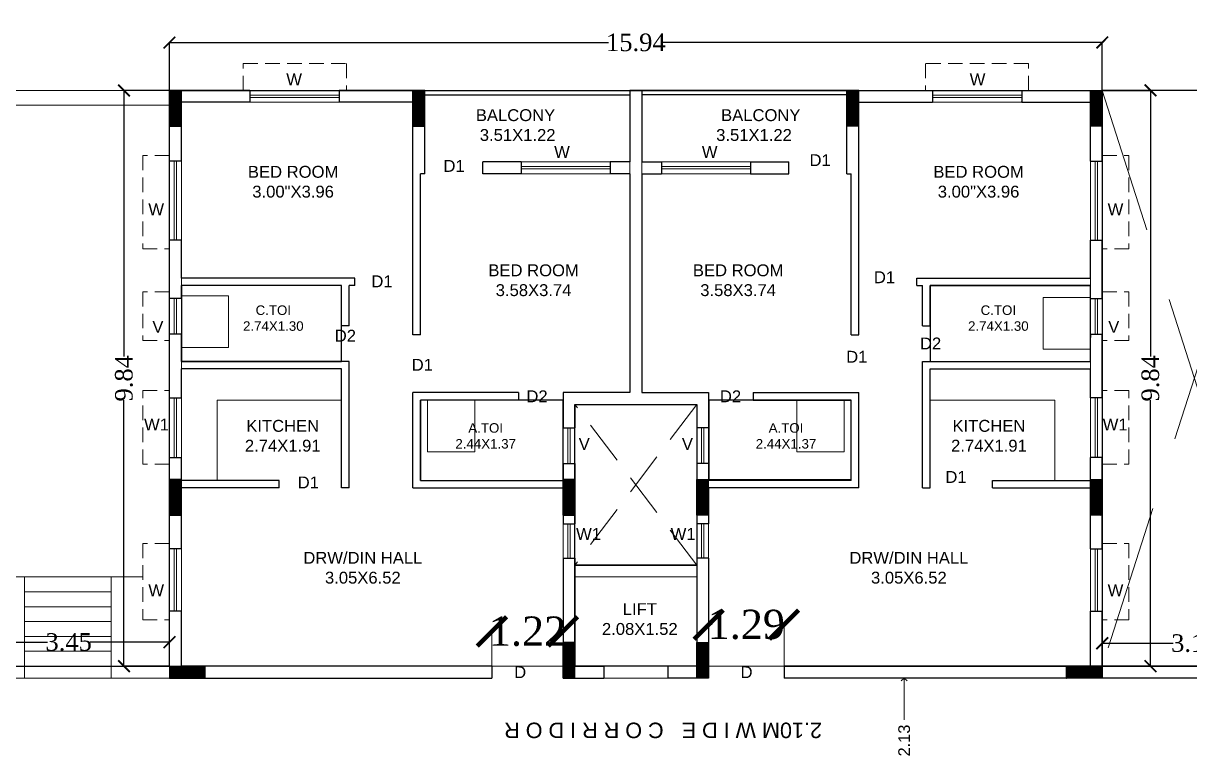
# Model space of a CAD drawing. Header units: metres. Extents: x 0 to 63445, y 32361 to 32804.
# Drawn here: x 63201.25 to 63221.19, y 32596.87 to 32609.33 of the extents above; entities that cross this region are included whole.
import ezdxf

# ---------------------------------------------------------------- set-up
doc = ezdxf.new("R2010")
doc.units = ezdxf.units.M
doc.header["$MEASUREMENT"] = 0
doc.header["$PDMODE"] = 34
doc.header["$PDSIZE"] = -10
for name, pattern in [('CONTINULUS', [0]), ('DASHED', [0.75, 0.5, -0.25]), ('DASHED2', [0.375, 0.25, -0.125])]:
    doc.linetypes.add(name, pattern=pattern)
doc.layers.get('0').update_dxf_attribs({"lineweight": 25})
doc.layers.add('BLK_1_FLR_5_BATH', color=3, linetype='Continuous', plot=False)
for name, color, linetype, lineweight in [('BLK_1_FLR_5_BLT_UP_AREA', 14, 'DASHED', 9), ('BLK_1_FLR_5_BLT_UP_AREA_DEDUCT', 41, 'DASHED', 9), ('BLK_1_FLR_5_EXIT_WIDTH_DOOR', 7, 'Continuous', 0), ('BLK_1_FLR_5_LIFT_3', 1, 'DASHED', 9), ('BLK_1_FLR_5_UNITFA', 7, 'Continuous', 0), ('BLK_1_FLR_5_WATER_CLOSET', 7, 'Continuous', 0), ('COLUMN', 1, 'Continuous', 30), ('elev', 252, 'Continuous', 20), ('hatch', 251, 'Continuous', 20), ('PASSAGE_DOUBLELOADED', 7, 'Continuous', 20), ('STEPS', 114, 'Continuous', 20), ('TEXT-2', 65, 'Continuous', 18), ('wall', 7, 'Continuous', 30), ('window', 154, 'Continuous', 9)]:
    doc.layers.add(name, color=color, linetype=linetype, lineweight=lineweight)
doc.layers.add('text', color=65, linetype='Continuous')
doc.styles.add('Arial', font='arial.ttf', dxfattribs={"height": 0.2})
doc.styles.add('AutoDCRFont', font='arial.ttf')
doc.styles.get("Standard").update_dxf_attribs({"font": 'arial.ttf', "height": 0.4})
doc.styles.add('style2', font='arial.ttf', dxfattribs={"height": 0.25})
doc.styles.add('TNR', font='times.ttf', dxfattribs={"height": 0.5})
doc.dimstyles.new('ARCHANA', dxfattribs={"dimscale": 0, "dimtxt": 0.5, "dimasz": 0.5, "dimexe": 0, "dimexo": 0, "dimgap": 0, "dimtad": 0, "dimzin": 0, "dimdsep": 46, "dimtxsty": 'TNR', "dimblk": 'ARCHTICK', "dimcen": 0.09, "dimclrd": 36, "dimclre": 36, "dimclrt": 7, "dimadec": 0, "dimazin": 0, "dimtfac": 1, "dimtofl": 0, "dimtmove": 0, "dimatfit": 3, "dimldrblk": 'ARCHTICK', "dimfxl": 1, "dimfrac": 2, "dimtolj": 1, "dimtzin": 0, "dimlwd": -1, "dimlwe": -1, "dimarcsym": 0})
doc.dimstyles.new('INT DIM', dxfattribs={"dimtxt": 0.3, "dimasz": 0.1, "dimexe": 0.18, "dimexo": 0.0625, "dimgap": 0.09, "dimtad": 0, "dimzin": 0, "dimdsep": 46, "dimtxsty": 'style2', "dimblk": 'OPEN90', "dimcen": 0.09, "dimse1": 1, "dimse2": 1, "dimclrd": 250, "dimclrt": 256, "dimadec": 0, "dimazin": 0, "dimtfac": 1, "dimtofl": 0, "dimtmove": 0, "dimatfit": 3, "dimfxl": 0.18, "dimtolj": 1, "dimtzin": 0, "dimlwd": -1, "dimarcsym": 0})

# ---------------------------------------------------------------- blocks, each defined once
blk = doc.blocks.new('A$C7D115503')
at = {"layer": 'COLUMN', "ltscale": 3}
h = blk.add_hatch(dxfattribs=at)
h.set_pattern_fill('ANSI31', color=256, style=0)
h.paths.add_polyline_path([(-14.36, -11.59), (-6.36, -11.59), (-6.36, 12.41), (-14.36, 12.41)])
at = {"layer": 'COLUMN', "ltscale": 0.05}
for p, q in [((-14.36, 12.41), (-6.36, 12.41)), ((-14.36, 12.41), (-14.36, -11.59)), ((-6.36, 12.41), (-6.36, -11.59)), ((-6.36, -11.59), (-14.36, -11.59))]:
    blk.add_line(p, q, dxfattribs=at)
blk = doc.blocks.new('_ArchTick')
at = {"color": 0, "linetype": 'ByBlock', "const_width": 0.15}
blk.add_lwpolyline([(-0.5, -0.5), (0.5, 0.5)], dxfattribs=at)
blk = doc.blocks.new('*D631')
at = {"layer": 'Defpoints', "color": 0, "ltscale": 0.5, "transparency": 16777216}
for p in [(63200.304, 32598.758), (63200.304, 32598.347), (63203.75, 32598.347)]:
    blk.add_point(p, dxfattribs=at)
at = {"layer": 'wall', "color": 36, "ltscale": 0.5, "transparency": 16777216}
for p, q in [((63200.304, 32598.347), (63200.304, 32598.758)), ((63200.304, 32598.758), (63201.663, 32598.758)), ((63203.75, 32598.758), (63202.391, 32598.758)), ((63203.75, 32598.347), (63203.75, 32598.758))]:
    blk.add_line(p, q, dxfattribs=at)
at = {"layer": 'wall', "color": 36, "ltscale": 0.5, "transparency": 16777216, "xscale": 0.2, "yscale": 0.2, "zscale": 0.2, "rotation": 180}
blk.add_blockref('_ArchTick', (63200.304, 32598.758), dxfattribs=at)
at = {"layer": 'wall', "color": 36, "ltscale": 0.5, "transparency": 16777216, "xscale": 0.2, "yscale": 0.2, "zscale": 0.2}
blk.add_blockref('_ArchTick', (63203.75, 32598.758), dxfattribs=at)
at = {"layer": 'wall', "color": 7, "ltscale": 0.5, "transparency": 16777216, "insert": (63202.027, 32598.758), "char_height": 0.5, "attachment_point": 5, "style": 'TNR'}
blk.add_mtext('\\A1;{\\H0.6x;3.45}', dxfattribs=at)
blk = doc.blocks.new('*D632')
at = {"layer": 'Defpoints', "color": 0, "ltscale": 0.5, "transparency": 16777216}
for p in [(63202.973, 32608.184), (63203.75, 32608.184), (63203.75, 32598.347)]:
    blk.add_point(p, dxfattribs=at)
at = {"layer": 'wall', "color": 36, "ltscale": 0.5, "transparency": 16777216}
for p, q in [((63203.75, 32608.184), (63202.973, 32608.184)), ((63202.973, 32608.184), (63202.973, 32603.637)), ((63202.973, 32598.347), (63202.973, 32602.894)), ((63203.75, 32598.347), (63202.973, 32598.347))]:
    blk.add_line(p, q, dxfattribs=at)
at = {"layer": 'wall', "color": 36, "ltscale": 0.5, "transparency": 16777216, "xscale": 0.2, "yscale": 0.2, "zscale": 0.2}
for p, rotation in [((63202.973, 32608.184), 90), ((63202.973, 32598.347), 270)]:
    blk.add_blockref('_ArchTick', p, dxfattribs=dict(at, rotation=rotation))
at = {"layer": 'wall', "color": 7, "ltscale": 0.5, "transparency": 16777216, "insert": (63202.973, 32603.266), "char_height": 0.5, "attachment_point": 5, "rotation": 90, "style": 'TNR'}
blk.add_mtext('\\A1;{\\H0.6x;9.84}', dxfattribs=at)
blk = doc.blocks.new('*D633')
at = {"layer": 'Defpoints', "color": 0, "ltscale": 0.5, "transparency": 16777216}
for p in [(63219.694, 32609.003), (63203.75, 32608.184), (63219.694, 32608.184)]:
    blk.add_point(p, dxfattribs=at)
at = {"layer": 'wall', "color": 36, "ltscale": 0.5, "transparency": 16777216}
for p, q in [((63203.75, 32608.184), (63203.75, 32609.003)), ((63203.75, 32609.003), (63211.257, 32609.003)), ((63219.694, 32609.003), (63212.187, 32609.003)), ((63219.694, 32608.184), (63219.694, 32609.003))]:
    blk.add_line(p, q, dxfattribs=at)
at = {"layer": 'wall', "color": 36, "ltscale": 0.5, "transparency": 16777216, "xscale": 0.2, "yscale": 0.2, "zscale": 0.2, "rotation": 180}
blk.add_blockref('_ArchTick', (63203.75, 32609.003), dxfattribs=at)
at = {"layer": 'wall', "color": 36, "ltscale": 0.5, "transparency": 16777216, "xscale": 0.2, "yscale": 0.2, "zscale": 0.2}
blk.add_blockref('_ArchTick', (63219.694, 32609.003), dxfattribs=at)
at = {"layer": 'wall', "color": 7, "ltscale": 0.5, "transparency": 16777216, "insert": (63211.722, 32609.003), "char_height": 0.5, "attachment_point": 5, "style": 'TNR'}
blk.add_mtext('\\A1;{\\H0.6x;15.94}', dxfattribs=at)
blk = doc.blocks.new('*D634')
at = {"layer": 'Defpoints', "color": 0, "ltscale": 0.5, "transparency": 16777216}
for p in [(63219.694, 32608.186), (63219.694, 32598.347), (63220.518, 32598.347)]:
    blk.add_point(p, dxfattribs=at)
at = {"layer": 'wall', "color": 36, "ltscale": 0.5, "transparency": 16777216}
for p, q in [((63219.694, 32608.186), (63220.518, 32608.186)), ((63220.518, 32608.186), (63220.518, 32603.637)), ((63220.518, 32598.347), (63220.518, 32602.895)), ((63219.694, 32598.347), (63220.518, 32598.347))]:
    blk.add_line(p, q, dxfattribs=at)
at = {"layer": 'wall', "color": 36, "ltscale": 0.5, "transparency": 16777216, "xscale": 0.2, "yscale": 0.2, "zscale": 0.2}
for p, rotation in [((63220.518, 32608.186), 90), ((63220.518, 32598.347), 270)]:
    blk.add_blockref('_ArchTick', p, dxfattribs=dict(at, rotation=rotation))
at = {"layer": 'wall', "color": 7, "ltscale": 0.5, "transparency": 16777216, "insert": (63220.518, 32603.266), "char_height": 0.5, "attachment_point": 5, "rotation": 90, "style": 'TNR'}
blk.add_mtext('\\A1;{\\H0.6x;9.84}', dxfattribs=at)
blk = doc.blocks.new('*D635')
at = {"layer": 'Defpoints', "color": 0, "ltscale": 0.5, "transparency": 16777216}
for p in [(63219.694, 32598.739), (63219.694, 32598.347), (63222.843, 32598.347)]:
    blk.add_point(p, dxfattribs=at)
at = {"layer": 'wall', "color": 36, "ltscale": 0.5, "transparency": 16777216}
for p, q in [((63219.694, 32598.347), (63219.694, 32598.739)), ((63219.694, 32598.739), (63220.904, 32598.739)), ((63222.843, 32598.739), (63221.632, 32598.739)), ((63222.843, 32598.347), (63222.843, 32598.739))]:
    blk.add_line(p, q, dxfattribs=at)
at = {"layer": 'wall', "color": 36, "ltscale": 0.5, "transparency": 16777216, "xscale": 0.2, "yscale": 0.2, "zscale": 0.2, "rotation": 180}
blk.add_blockref('_ArchTick', (63219.694, 32598.739), dxfattribs=at)
at = {"layer": 'wall', "color": 36, "ltscale": 0.5, "transparency": 16777216, "xscale": 0.2, "yscale": 0.2, "zscale": 0.2}
blk.add_blockref('_ArchTick', (63222.843, 32598.739), dxfattribs=at)
at = {"layer": 'wall', "color": 7, "ltscale": 0.5, "transparency": 16777216, "insert": (63221.268, 32598.739), "char_height": 0.5, "attachment_point": 5, "style": 'TNR'}
blk.add_mtext('\\A1;{\\H0.6x;3.15}', dxfattribs=at)
blk = doc.blocks.new('_Open90')
at = {"color": 0, "linetype": 'ByBlock', "lineweight": -2}
for p, q in [((0, 0), (-1, 0)), ((-0.5, 0.5), (0, 0)), ((0, 0), (-0.5, -0.5))]:
    blk.add_line(p, q, dxfattribs=at)
blk = doc.blocks.new('*D589')
at = {"layer": 'Defpoints', "color": 0, "linetype": 'CONTINULUS', "ltscale": 0.05, "transparency": 16777216}
for p in [(63215.61, 32598.144), (63216.309, 32598.144), (63215.85, 32596.01)]:
    blk.add_point(p, dxfattribs=at)
at = {"layer": 'PASSAGE_DOUBLELOADED', "color": 250, "ltscale": 0.05, "transparency": 16777216}
for p, q in [((63216.309, 32598.044), (63216.309, 32597.428)), ((63216.309, 32596.11), (63216.309, 32596.725))]:
    blk.add_line(p, q, dxfattribs=at)
at = {"layer": 'PASSAGE_DOUBLELOADED', "color": 250, "linetype": 'CONTINULUS', "ltscale": 0.05, "transparency": 16777216, "xscale": 0.1, "yscale": 0.1, "zscale": 0.1}
for p, rotation in [((63216.309, 32598.144), 90), ((63216.309, 32596.01), 270)]:
    blk.add_blockref('_Open90', p, dxfattribs=dict(at, rotation=rotation))
at = {"layer": 'PASSAGE_DOUBLELOADED', "linetype": 'CONTINULUS', "ltscale": 0.05, "transparency": 16777216, "insert": (63216.309, 32597.077), "char_height": 0.2, "attachment_point": 5, "rotation": 90, "style": 'Arial', "bg_fill": 3, "box_fill_scale": 1.25, "bg_fill_color": 256, "bg_fill_true_color": 13158600, "bg_fill_transparency": 0}
blk.add_mtext('\\A1;2.13', dxfattribs=at)
blk = doc.blocks.new('*D1031')
at = {"layer": 'BLK_1_FLR_5_EXIT_WIDTH_DOOR', "color": 36, "ltscale": 0.5, "transparency": 16777216}
for p, q in [((63209.262, 32598.144), (63209.262, 32598.941)), ((63209.262, 32598.941), (63209.282, 32598.941)), ((63210.477, 32598.941), (63210.457, 32598.941)), ((63210.477, 32598.144), (63210.477, 32598.941))]:
    blk.add_line(p, q, dxfattribs=at)
at = {"layer": 'Defpoints', "color": 0, "ltscale": 0.5, "transparency": 16777216}
for p in [(63210.477, 32598.941), (63209.262, 32598.144), (63210.477, 32598.144)]:
    blk.add_point(p, dxfattribs=at)
at = {"layer": 'BLK_1_FLR_5_EXIT_WIDTH_DOOR', "color": 36, "ltscale": 0.5, "transparency": 16777216, "xscale": 0.5, "yscale": 0.5, "zscale": 0.5, "rotation": 180}
blk.add_blockref('_ArchTick', (63209.262, 32598.941), dxfattribs=at)
at = {"layer": 'BLK_1_FLR_5_EXIT_WIDTH_DOOR', "color": 36, "ltscale": 0.5, "transparency": 16777216, "xscale": 0.5, "yscale": 0.5, "zscale": 0.5}
blk.add_blockref('_ArchTick', (63210.477, 32598.941), dxfattribs=at)
at = {"layer": 'BLK_1_FLR_5_EXIT_WIDTH_DOOR', "color": 7, "ltscale": 0.5, "transparency": 16777216, "insert": (63209.87, 32598.941), "char_height": 0.5, "attachment_point": 5, "style": 'TNR'}
blk.add_mtext('\\A1;1.22', dxfattribs=at)
blk = doc.blocks.new('*D1033')
at = {"layer": 'BLK_1_FLR_5_EXIT_WIDTH_DOOR', "color": 36, "ltscale": 0.5, "transparency": 16777216}
for p, q in [((63212.967, 32598.144), (63212.967, 32599.057)), ((63212.967, 32599.057), (63213.024, 32599.057)), ((63214.255, 32599.057), (63214.198, 32599.057)), ((63214.255, 32598.144), (63214.255, 32599.057))]:
    blk.add_line(p, q, dxfattribs=at)
at = {"layer": 'Defpoints', "color": 0, "ltscale": 0.5, "transparency": 16777216}
for p in [(63214.255, 32599.057), (63212.967, 32598.144), (63214.255, 32598.144)]:
    blk.add_point(p, dxfattribs=at)
at = {"layer": 'BLK_1_FLR_5_EXIT_WIDTH_DOOR', "color": 36, "ltscale": 0.5, "transparency": 16777216, "xscale": 0.5, "yscale": 0.5, "zscale": 0.5, "rotation": 180}
blk.add_blockref('_ArchTick', (63212.967, 32599.057), dxfattribs=at)
at = {"layer": 'BLK_1_FLR_5_EXIT_WIDTH_DOOR', "color": 36, "ltscale": 0.5, "transparency": 16777216, "xscale": 0.5, "yscale": 0.5, "zscale": 0.5}
blk.add_blockref('_ArchTick', (63214.255, 32599.057), dxfattribs=at)
at = {"layer": 'BLK_1_FLR_5_EXIT_WIDTH_DOOR', "color": 7, "ltscale": 0.5, "transparency": 16777216, "insert": (63213.611, 32599.057), "char_height": 0.5, "attachment_point": 5, "style": 'TNR'}
blk.add_mtext('\\A1;1.29', dxfattribs=at)

msp = doc.modelspace()

# ---------------------------------------------------------------- linework, layer by layer
at = {"layer": 'BLK_1_FLR_5_BATH', "color": 3}
for points in [[(63206.6926, 32604.8518), (63203.9532, 32604.8518), (63203.9532, 32603.5552), (63206.6926, 32603.5552)], [(63219.4908, 32604.8518), (63216.7513, 32604.8518), (63216.7513, 32603.5552), (63219.4908, 32603.5552)], [(63210.4774, 32602.8936), (63208.0389, 32602.8936), (63208.0389, 32601.5219), (63210.4774, 32601.5219)], [(63215.4052, 32602.8936), (63212.9667, 32602.8936), (63212.9667, 32601.5346), (63215.4052, 32601.5346)]]:
    msp.add_lwpolyline(points, close=True, dxfattribs=at)
at = {"layer": 'BLK_1_FLR_5_BLT_UP_AREA_DEDUCT', "color": 14, "linetype": 'Continuous'}
for points in [[(63203.7499, 32598.3469), (63200.3042, 32598.3469), (63200.3042, 32608.1855), (63203.7499, 32608.1855)], [(63222.8426, 32598.3469), (63219.694, 32598.3469), (63219.694, 32608.1855), (63222.8426, 32608.1855)], [(63212.7634, 32602.8174), (63210.6806, 32602.8174), (63210.6806, 32600.0741), (63212.7634, 32600.0741)], [(63210.6806, 32599.8709), (63212.7634, 32599.8709), (63212.7634, 32598.3469), (63210.6806, 32598.3469)]]:
    msp.add_lwpolyline(points, close=True, dxfattribs=at)
at = {"layer": 'BLK_1_FLR_5_LIFT_3', "color": 1, "linetype": 'CONTINULUS', "ltscale": 0.05}
msp.add_lwpolyline([(63212.7634, 32599.8709), (63210.6806, 32599.8709), (63210.6806, 32598.3469), (63212.7634, 32598.3469)], close=True, dxfattribs=at)
at = {"layer": 'BLK_1_FLR_5_UNITFA', "color": 3, "ltscale": 0.5}
for points in [[(63211.6204, 32608.1082), (63211.6204, 32603.0206), (63210.4773, 32603.0206), (63210.4773, 32598.3469), (63203.9532, 32598.3469), (63203.9532, 32607.9812), (63207.9881, 32607.9812), (63207.9881, 32608.1082), (63211.6204, 32608.1082)], [(63211.8236, 32608.1082), (63211.8236, 32603.0206), (63212.9666, 32603.0206), (63212.9666, 32598.3469), (63219.4908, 32598.3469), (63219.4908, 32607.9812), (63215.4559, 32607.9812), (63215.4559, 32608.1082), (63211.8236, 32608.1082)]]:
    msp.add_lwpolyline(points, close=True, dxfattribs=at)
at = {"layer": 'BLK_1_FLR_5_WATER_CLOSET', "color": 3}
for points in [[(63204.7619, 32604.6776), (63203.9532, 32604.6776), (63203.9532, 32603.7926), (63204.7619, 32603.7926)], [(63219.4908, 32604.646), (63218.6821, 32604.646), (63218.6821, 32603.7611), (63219.4908, 32603.7611)], [(63208.9689, 32602.8936), (63208.1603, 32602.8936), (63208.1603, 32602.0086), (63208.9689, 32602.0086)], [(63215.2804, 32602.8936), (63214.4717, 32602.8936), (63214.4717, 32602.0086), (63215.2804, 32602.0086)]]:
    msp.add_lwpolyline(points, close=True, dxfattribs=at)
at = {"layer": 'elev', "ltscale": 0.05}
for p, q in [((63204.5628, 32601.5219), (63204.5628, 32602.8936)), ((63206.6926, 32602.8936), (63204.5628, 32602.8936)), ((63216.7513, 32602.8936), (63218.8812, 32602.8936)), ((63218.8812, 32601.5219), (63218.8812, 32602.8936))]:
    msp.add_line(p, q, dxfattribs=at)
at = {"layer": 'elev', "linetype": 'DASHED2', "ltscale": 3}
for p, q in [((63212.7634, 32602.8174), (63210.6806, 32600.0741)), ((63212.7634, 32600.0741), (63210.6806, 32602.8174))]:
    msp.add_line(p, q, dxfattribs=at)
at = {"layer": 'hatch', "linetype": 'DASHED2', "ltscale": 10}
for p, q in [((63222.8426, 32608.1855), (63219.694, 32598.3469)), ((63219.694, 32608.1844), (63222.8426, 32598.3469))]:
    msp.add_line(p, q, dxfattribs=at)
at = {"layer": 'hatch'}
for p, q in [((63212.2681, 32598.3469), (63211.0489, 32598.3469)), ((63212.2681, 32598.1436), (63211.0489, 32598.1436))]:
    msp.add_line(p, q, dxfattribs=at)
at = {"layer": 'STEPS'}
for p, q in [((63200.3042, 32608.1844), (63203.7499, 32608.1844)), ((63200.3042, 32607.9304), (63203.7499, 32607.9304)), ((63201.2745, 32599.8709), (63200.7614, 32599.8709)), ((63202.7542, 32599.8709), (63201.2745, 32599.8709)), ((63201.2745, 32598.1436), (63201.2745, 32599.8709)), ((63202.7542, 32598.1436), (63202.7542, 32599.8709)), ((63202.7542, 32599.8709), (63203.2927, 32599.8709)), ((63202.7542, 32599.6169), (63201.2745, 32599.6169)), ((63202.7542, 32599.3629), (63201.2745, 32599.3629)), ((63202.7542, 32599.1089), (63201.2745, 32599.1089)), ((63202.7542, 32598.8549), (63201.2745, 32598.8549)), ((63202.7542, 32598.6009), (63201.2745, 32598.6009)), ((63203.7499, 32598.3469), (63200.3042, 32598.3469)), ((63203.7499, 32598.1436), (63200.3042, 32598.1436))]:
    msp.add_line(p, q, dxfattribs=at)
at = {"layer": 'wall', "ltscale": 0.05}
for p, q in [((63203.7499, 32606.977), (63203.7499, 32608.1844)), ((63205.1256, 32608.1844), (63203.7499, 32608.1844)), ((63207.9119, 32608.1844), (63206.6496, 32608.1844)), ((63207.9119, 32607.5748), (63207.9119, 32608.1844)), ((63207.9119, 32608.1844), (63211.6204, 32608.1844)), ((63207.9881, 32607.5748), (63207.9881, 32608.1082)), ((63207.9881, 32608.1082), (63211.6204, 32608.1082)), ((63211.8236, 32608.1844), (63211.6204, 32608.1844)), ((63211.6204, 32608.1844), (63211.8236, 32608.1844)), ((63211.6204, 32608.1844), (63211.6204, 32606.9652)), ((63211.6204, 32608.1844), (63211.8236, 32608.1844)), ((63211.6204, 32608.1844), (63211.6204, 32606.9652)), ((63211.8236, 32608.1844), (63211.6204, 32608.1844)), ((63211.8236, 32608.1844), (63211.8236, 32606.9652)), ((63215.5321, 32608.1844), (63211.8236, 32608.1844)), ((63211.8236, 32608.1844), (63211.8236, 32606.9652)), ((63215.4559, 32608.1082), (63211.8236, 32608.1082)), ((63215.4559, 32607.5748), (63215.4559, 32608.1082)), ((63215.5321, 32608.1844), (63216.7943, 32608.1844)), ((63215.5321, 32607.5748), (63215.5321, 32608.1844)), ((63218.3184, 32608.1844), (63219.694, 32608.1844)), ((63219.694, 32606.977), (63219.694, 32608.1844)), ((63203.9532, 32606.977), (63203.9532, 32607.9812)), ((63205.1256, 32607.9812), (63203.9532, 32607.9812)), ((63205.1256, 32607.9812), (63205.1256, 32607.9939)), ((63207.9119, 32607.9812), (63206.6496, 32607.9812)), ((63215.5321, 32607.9812), (63216.7943, 32607.9812)), ((63218.3184, 32607.9812), (63218.3184, 32607.9939)), ((63218.3184, 32607.9812), (63219.4908, 32607.9812)), ((63219.4908, 32606.977), (63219.4908, 32607.9812)), ((63207.9119, 32604.0112), (63207.9119, 32607.5748)), ((63208.1151, 32606.762), (63208.1151, 32607.5748)), ((63215.3289, 32606.762), (63215.3289, 32607.5748)), ((63215.5321, 32604.0112), (63215.5321, 32607.5748)), ((63209.7616, 32606.9652), (63209.1057, 32606.9652)), ((63209.1057, 32606.762), (63209.1057, 32606.9652)), ((63211.6204, 32606.9652), (63211.2857, 32606.9652)), ((63211.8236, 32606.9652), (63212.1583, 32606.9652)), ((63213.6823, 32606.9652), (63214.3383, 32606.9652)), ((63214.3383, 32606.762), (63214.3383, 32606.9652)), ((63208.1151, 32606.762), (63208.0389, 32606.762)), ((63208.0389, 32604.0112), (63208.0389, 32606.762)), ((63209.7616, 32606.762), (63209.1057, 32606.762)), ((63211.6204, 32606.762), (63211.2857, 32606.762)), ((63211.6204, 32606.762), (63211.6204, 32603.0206)), ((63211.6204, 32606.762), (63211.6204, 32603.0206)), ((63211.8236, 32606.762), (63212.1583, 32606.762)), ((63211.8236, 32606.762), (63211.8236, 32603.0206)), ((63211.8236, 32606.762), (63211.8236, 32603.0206)), ((63213.6823, 32606.762), (63214.3383, 32606.762)), ((63215.3289, 32606.762), (63215.4051, 32606.762)), ((63215.4051, 32604.0112), (63215.4051, 32606.762)), ((63203.7499, 32604.6299), (63203.7499, 32605.6234)), ((63203.9532, 32604.9788), (63203.9532, 32605.6234)), ((63219.4908, 32604.9788), (63219.4908, 32605.6234)), ((63219.694, 32604.6299), (63219.694, 32605.6234)), ((63206.8196, 32604.9788), (63203.9532, 32604.9788)), ((63206.9212, 32604.9788), (63203.9532, 32604.9788)), ((63203.9532, 32604.6299), (63203.9532, 32604.8518)), ((63206.6926, 32604.8518), (63203.9532, 32604.8518)), ((63206.6926, 32604.8518), (63203.9532, 32604.8518)), ((63206.6926, 32604.1648), (63206.6926, 32604.8518)), ((63206.9212, 32604.8518), (63206.8196, 32604.8518)), ((63206.8196, 32604.1648), (63206.8196, 32604.8518)), ((63206.9212, 32604.8518), (63206.9212, 32604.9788)), ((63216.5227, 32604.9788), (63219.4908, 32604.9788)), ((63216.5227, 32604.8518), (63216.5227, 32604.9788)), ((63216.5227, 32604.8518), (63216.6243, 32604.8518)), ((63216.6243, 32604.9788), (63219.4908, 32604.9788)), ((63216.6243, 32604.1648), (63216.6243, 32604.8518)), ((63216.7513, 32604.8518), (63219.4908, 32604.8518)), ((63216.7513, 32604.8518), (63219.4908, 32604.8518)), ((63216.7513, 32604.1648), (63216.7513, 32604.8518)), ((63219.4908, 32604.6299), (63219.4908, 32604.8518)), ((63206.8196, 32604.1648), (63206.6926, 32604.1648)), ((63216.6243, 32604.1648), (63216.7513, 32604.1648)), ((63203.7499, 32602.9314), (63203.7499, 32604.0203)), ((63203.9532, 32603.5552), (63203.9532, 32604.0203)), ((63208.0389, 32604.0112), (63207.9119, 32604.0112)), ((63208.0389, 32604.0112), (63207.9119, 32604.0112)), ((63215.4051, 32604.0112), (63215.5321, 32604.0112)), ((63215.4051, 32604.0112), (63215.5321, 32604.0112)), ((63219.4908, 32603.5552), (63219.4908, 32604.0203)), ((63219.694, 32602.9314), (63219.694, 32604.0203)), ((63206.8196, 32603.5552), (63203.9532, 32603.5552)), ((63206.8196, 32601.3949), (63206.8196, 32603.5552)), ((63216.6243, 32603.5552), (63219.4908, 32603.5552)), ((63216.6243, 32601.3949), (63216.6243, 32603.5552)), ((63203.9532, 32602.9314), (63203.9532, 32603.4282)), ((63206.6926, 32603.4282), (63203.9532, 32603.4282)), ((63206.6926, 32601.3949), (63206.6926, 32603.4282)), ((63216.7513, 32603.4282), (63219.4908, 32603.4282)), ((63216.7513, 32601.3949), (63216.7513, 32603.4282)), ((63219.4908, 32602.9314), (63219.4908, 32603.4282)), ((63209.7153, 32603.0206), (63207.9119, 32603.0206)), ((63207.9119, 32601.3949), (63207.9119, 32603.0206)), ((63209.7153, 32602.8936), (63208.0389, 32602.8936)), ((63208.0389, 32601.5219), (63208.0389, 32602.8936)), ((63209.7153, 32603.0206), (63209.7153, 32602.8936)), ((63211.6204, 32603.0206), (63210.4773, 32603.0206)), ((63210.4773, 32603.0206), (63210.4773, 32602.4193)), ((63211.8236, 32603.0206), (63212.9666, 32603.0206)), ((63212.9666, 32603.0206), (63212.9666, 32602.4193)), ((63213.7286, 32603.0206), (63215.5321, 32603.0206)), ((63213.7286, 32603.0206), (63213.7286, 32602.8936)), ((63213.7286, 32602.8936), (63215.4051, 32602.8936)), ((63215.4051, 32601.5219), (63215.4051, 32602.8936)), ((63215.5321, 32601.3949), (63215.5321, 32603.0206)), ((63210.6806, 32602.8174), (63212.7634, 32602.8174)), ((63210.6806, 32602.8174), (63210.6806, 32602.4193)), ((63212.7634, 32602.8174), (63212.7634, 32602.4193)), ((63203.7499, 32600.3517), (63203.7499, 32601.9154)), ((63203.9532, 32601.5219), (63203.9532, 32601.9154)), ((63219.4908, 32601.5219), (63219.4908, 32601.9154)), ((63219.694, 32600.3517), (63219.694, 32601.9154)), ((63210.4773, 32601.8097), (63210.4773, 32601.5219)), ((63210.6806, 32601.8097), (63210.6806, 32600.7767)), ((63212.7634, 32601.8097), (63212.7634, 32600.7767)), ((63212.9666, 32601.8097), (63212.9666, 32601.5219)), ((63205.6258, 32601.5219), (63203.9532, 32601.5219)), ((63205.6258, 32601.3949), (63205.6258, 32601.5219)), ((63208.0389, 32601.5219), (63210.4773, 32601.5219)), ((63215.4051, 32601.5219), (63212.9666, 32601.5219)), ((63217.8182, 32601.3949), (63217.8182, 32601.5219)), ((63217.8182, 32601.5219), (63219.4908, 32601.5219)), ((63203.9532, 32600.3517), (63203.9532, 32601.3949)), ((63205.6258, 32601.3949), (63203.9532, 32601.3949)), ((63206.8196, 32601.3949), (63206.6926, 32601.3949)), ((63207.9119, 32601.3949), (63210.4773, 32601.3949)), ((63210.4773, 32601.3949), (63210.4773, 32600.7767)), ((63215.5321, 32601.3949), (63212.9666, 32601.3949)), ((63212.9666, 32601.3949), (63212.9666, 32600.7767)), ((63216.6243, 32601.3949), (63216.7513, 32601.3949)), ((63217.8182, 32601.3949), (63219.4908, 32601.3949)), ((63219.4908, 32600.3517), (63219.4908, 32601.3949)), ((63210.4773, 32600.1925), (63210.4773, 32598.1436)), ((63210.6806, 32600.1925), (63210.6806, 32600.0741)), ((63210.6806, 32600.0741), (63210.6806, 32598.3469)), ((63212.7634, 32600.1925), (63212.7634, 32600.0741)), ((63212.7634, 32600.0741), (63212.7634, 32598.3469)), ((63212.9666, 32600.1925), (63212.9666, 32598.1436)), ((63203.7499, 32598.3469), (63203.7499, 32599.2849)), ((63203.9532, 32598.3469), (63203.9532, 32599.2849)), ((63219.4908, 32598.3469), (63219.4908, 32599.2849)), ((63219.694, 32598.3469), (63219.694, 32599.2849)), ((63209.262, 32598.3469), (63203.9532, 32598.3469)), ((63209.262, 32598.3469), (63209.262, 32598.1436)), ((63214.2547, 32598.3469), (63219.4908, 32598.3469)), ((63214.2547, 32598.3469), (63214.2547, 32598.1436))]:
    msp.add_line(p, q, dxfattribs=at)
at = {"layer": 'wall', "ltscale": 3}
for p, q in [((63205.1256, 32608.1844), (63205.1256, 32607.9812)), ((63206.6496, 32608.1844), (63206.6496, 32607.9812)), ((63216.7943, 32608.1844), (63216.7943, 32607.9812)), ((63218.3184, 32608.1844), (63218.3184, 32607.9812)), ((63203.9532, 32606.977), (63203.7499, 32606.977)), ((63209.7616, 32606.9652), (63209.7616, 32606.762)), ((63211.2857, 32606.9652), (63211.2857, 32606.762)), ((63212.1583, 32606.9652), (63212.1583, 32606.762)), ((63213.6823, 32606.9652), (63213.6823, 32606.762)), ((63219.4908, 32606.977), (63219.694, 32606.977)), ((63203.9532, 32605.6234), (63203.7499, 32605.6234)), ((63219.4908, 32605.6234), (63219.694, 32605.6234)), ((63203.9532, 32604.6299), (63203.7499, 32604.6299)), ((63219.4908, 32604.6299), (63219.694, 32604.6299)), ((63203.9532, 32604.0203), (63203.7499, 32604.0203)), ((63219.4908, 32604.0203), (63219.694, 32604.0203)), ((63203.7499, 32602.9314), (63203.9532, 32602.9314)), ((63219.694, 32602.9314), (63219.4908, 32602.9314)), ((63210.4773, 32602.4193), (63210.6806, 32602.4193)), ((63212.9666, 32602.4193), (63212.7634, 32602.4193)), ((63203.7499, 32601.9154), (63203.9532, 32601.9154)), ((63219.694, 32601.9154), (63219.4908, 32601.9154)), ((63210.4773, 32601.8097), (63210.6806, 32601.8097)), ((63212.9666, 32601.8097), (63212.7634, 32601.8097)), ((63210.4773, 32600.7767), (63210.6806, 32600.7767)), ((63212.9666, 32600.7767), (63212.7634, 32600.7767)), ((63203.9532, 32600.3517), (63203.7499, 32600.3517)), ((63219.4908, 32600.3517), (63219.694, 32600.3517)), ((63210.4773, 32600.1925), (63210.6806, 32600.1925)), ((63212.9666, 32600.1925), (63212.7634, 32600.1925)), ((63203.9532, 32599.2849), (63203.7499, 32599.2849)), ((63219.4908, 32599.2849), (63219.694, 32599.2849))]:
    msp.add_line(p, q, dxfattribs=at)
at = {"layer": 'wall'}
for p, q in [((63222.8426, 32608.1855), (63219.694, 32608.1855)), ((63212.7634, 32600.0741), (63210.6806, 32600.0741)), ((63212.7634, 32600.0741), (63210.6806, 32600.0741)), ((63210.6806, 32598.3469), (63211.1759, 32598.3469)), ((63211.1759, 32598.3469), (63211.1759, 32598.1436)), ((63212.7634, 32598.3469), (63212.2681, 32598.3469)), ((63212.2681, 32598.3469), (63212.2681, 32598.1436)), ((63222.8426, 32598.3469), (63214.2547, 32598.3469)), ((63210.4773, 32598.1436), (63211.1759, 32598.1436)), ((63212.9666, 32598.1436), (63212.2681, 32598.1436)), ((63222.8426, 32598.1436), (63214.2547, 32598.1436))]:
    msp.add_line(p, q, dxfattribs=at)
at = {"layer": 'wall', "ltscale": 0.1}
for p, q in [((63203.9532, 32604.0203), (63203.9532, 32603.9625)), ((63219.4908, 32604.0203), (63219.4908, 32603.9625)), ((63210.4773, 32601.8097), (63210.4773, 32601.7519)), ((63212.9666, 32601.8097), (63212.9666, 32601.7519))]:
    msp.add_line(p, q, dxfattribs=at)
at = {"layer": 'wall', "ltscale": 0.5}
msp.add_line((63204.3596, 32598.1436), (63209.262, 32598.1436), dxfattribs=at)
msp.add_lwpolyline([(63200.3042, 32598.3469), (63203.7499, 32598.3469), (63203.7499, 32608.1844), (63219.694, 32608.1855), (63219.694, 32598.3469), (63222.8426, 32598.3469)], dxfattribs=at)
for points in [[(63210.6806, 32602.8174), (63212.7634, 32602.8174), (63212.7634, 32600.0741), (63210.6806, 32600.0741)], [(63210.6806, 32600.0741), (63212.7634, 32600.0741), (63212.7634, 32598.3469), (63210.6806, 32598.3469)]]:
    msp.add_lwpolyline(points, close=True, dxfattribs=at)
at = {"layer": 'window'}
for p, q in [((63206.6496, 32608.1844), (63205.1265, 32608.1844)), ((63206.6496, 32608.1045), (63205.1265, 32608.1045)), ((63206.6496, 32608.0612), (63205.1265, 32608.0612)), ((63216.7943, 32608.1844), (63218.3175, 32608.1844)), ((63216.7943, 32608.1045), (63218.3175, 32608.1045)), ((63216.7943, 32608.0612), (63218.3175, 32608.0612)), ((63206.6496, 32607.9812), (63205.1265, 32607.9812)), ((63216.7943, 32607.9812), (63218.3175, 32607.9812)), ((63203.7499, 32605.6234), (63203.7499, 32606.977)), ((63203.8299, 32605.6234), (63203.8299, 32606.977)), ((63203.8732, 32605.6234), (63203.8732, 32606.977)), ((63203.9532, 32605.6234), (63203.9532, 32606.977)), ((63211.2857, 32606.9652), (63209.7616, 32606.9652)), ((63211.2857, 32606.8853), (63209.7625, 32606.8853)), ((63211.2857, 32606.842), (63209.7625, 32606.842)), ((63212.1583, 32606.9652), (63213.6823, 32606.9652)), ((63212.1583, 32606.8853), (63213.6814, 32606.8853)), ((63212.1583, 32606.842), (63213.6814, 32606.842)), ((63219.4908, 32605.6234), (63219.4908, 32606.977)), ((63219.5708, 32605.6234), (63219.5708, 32606.977)), ((63219.6141, 32605.6234), (63219.6141, 32606.977)), ((63219.694, 32605.6234), (63219.694, 32606.977)), ((63211.2857, 32606.762), (63209.7625, 32606.762)), ((63212.1583, 32606.762), (63213.6814, 32606.762)), ((63203.7499, 32604.629), (63203.7499, 32604.6299)), ((63203.7499, 32604.0203), (63203.75, 32604.6299)), ((63203.8298, 32604.0203), (63203.8299, 32604.6299)), ((63203.8298, 32604.629), (63203.8298, 32604.6299)), ((63203.8732, 32604.0203), (63203.8732, 32604.6299)), ((63203.8732, 32604.629), (63203.8732, 32604.6299)), ((63203.9532, 32604.629), (63203.9532, 32604.6299)), ((63203.9532, 32604.0203), (63203.9532, 32604.6299)), ((63219.4908, 32604.629), (63219.4908, 32604.6299)), ((63219.4908, 32604.0203), (63219.4908, 32604.6299)), ((63219.5708, 32604.0203), (63219.5708, 32604.6299)), ((63219.5708, 32604.629), (63219.5708, 32604.6299)), ((63219.6141, 32604.0203), (63219.6141, 32604.6299)), ((63219.6141, 32604.629), (63219.6141, 32604.6299)), ((63219.694, 32604.629), (63219.694, 32604.6299)), ((63219.694, 32604.0203), (63219.694, 32604.6299)), ((63203.7499, 32602.9314), (63203.7499, 32601.9154)), ((63203.8299, 32602.9314), (63203.8299, 32601.9154)), ((63203.8732, 32602.9314), (63203.8732, 32601.9154)), ((63203.9532, 32602.9314), (63203.9532, 32601.9154)), ((63219.4908, 32602.9314), (63219.4908, 32601.9154)), ((63219.5708, 32602.9314), (63219.5708, 32601.9154)), ((63219.6141, 32602.9314), (63219.6141, 32601.9154)), ((63219.694, 32602.9314), (63219.694, 32601.9154)), ((63210.4773, 32602.4184), (63210.4773, 32602.4193)), ((63210.4773, 32601.8097), (63210.4773, 32602.4184)), ((63210.5573, 32602.4184), (63210.5573, 32602.4193)), ((63210.5573, 32601.8097), (63210.5573, 32602.4184)), ((63210.6006, 32601.8097), (63210.6006, 32602.4184)), ((63210.6007, 32602.4184), (63210.6007, 32602.4193)), ((63210.6806, 32602.4184), (63210.6806, 32602.4193)), ((63210.6806, 32601.8097), (63210.6806, 32602.4184)), ((63212.7634, 32602.4184), (63212.7634, 32602.4193)), ((63212.7634, 32601.8097), (63212.7634, 32602.4184)), ((63212.8433, 32602.4184), (63212.8433, 32602.4193)), ((63212.8433, 32601.8097), (63212.8433, 32602.4184)), ((63212.8866, 32602.4184), (63212.8866, 32602.4193)), ((63212.8867, 32601.8097), (63212.8867, 32602.4184)), ((63212.9666, 32602.4184), (63212.9666, 32602.4193)), ((63212.9666, 32601.8097), (63212.9666, 32602.4184)), ((63210.4773, 32601.8097), (63210.4773, 32601.8097)), ((63212.9666, 32601.8097), (63212.9666, 32601.8097)), ((63210.4773, 32600.1925), (63210.4773, 32600.7758)), ((63210.5573, 32600.1977), (63210.5573, 32600.7758)), ((63210.6006, 32600.1977), (63210.6006, 32600.7758)), ((63210.6806, 32600.1977), (63210.6806, 32600.7758)), ((63212.7634, 32600.1977), (63212.7634, 32600.7758)), ((63212.8433, 32600.1977), (63212.8433, 32600.7758)), ((63212.8867, 32600.1977), (63212.8867, 32600.7758)), ((63212.9666, 32600.1925), (63212.9666, 32600.7758)), ((63203.7499, 32599.2901), (63203.7499, 32600.3508)), ((63203.8299, 32599.2901), (63203.8299, 32600.3508)), ((63203.8732, 32599.2901), (63203.8732, 32600.3508)), ((63203.9532, 32599.2849), (63203.9532, 32600.3517)), ((63219.4908, 32599.2849), (63219.4908, 32600.3517)), ((63219.5708, 32599.2901), (63219.5708, 32600.3508)), ((63219.6141, 32599.2901), (63219.6141, 32600.3508)), ((63219.694, 32599.2901), (63219.694, 32600.3508))]:
    msp.add_line(p, q, dxfattribs=at)
at = {"layer": 'window', "color": 8, "linetype": 'DASHED2'}
for points in [[(63205.0114, 32608.1844), (63205.0114, 32608.6417), (63206.7735, 32608.6417), (63206.7735, 32608.1844)], [(63218.4326, 32608.1844), (63218.4326, 32608.6417), (63216.6705, 32608.6417), (63216.6705, 32608.1844)], [(63203.7499, 32607.0708), (63203.2927, 32607.0708), (63203.2927, 32605.479), (63203.7499, 32605.479)], [(63219.694, 32607.0708), (63220.1512, 32607.0708), (63220.1512, 32605.479), (63219.694, 32605.479)], [(63203.7499, 32604.745), (63203.2927, 32604.745), (63203.2927, 32603.9111), (63203.7499, 32603.9111)], [(63219.694, 32604.745), (63220.1512, 32604.745), (63220.1512, 32603.9111), (63219.694, 32603.9111)], [(63203.7499, 32601.8012), (63203.2927, 32601.8012), (63203.2927, 32603.0553), (63203.7499, 32603.0553)], [(63219.694, 32601.8012), (63220.1512, 32601.8012), (63220.1512, 32603.0553), (63219.694, 32603.0553)], [(63203.7499, 32600.4454), (63203.2927, 32600.4454), (63203.2927, 32599.1405), (63203.7499, 32599.1405)], [(63219.694, 32600.4454), (63220.1512, 32600.4454), (63220.1512, 32599.1405), (63219.694, 32599.1405)]]:
    msp.add_lwpolyline(points, dxfattribs=at)

# ---------------------------------------------------------------- block references
at = {"layer": 'COLUMN', "ltscale": 0.05, "yscale": 0.025400733691282, "zscale": 0.025400733691282}
for p, xscale, rotation in [((63204.1148, 32607.8902), -0.025400733691282, 180), ((63208.2767, 32607.8902), -0.025400733691282, 180), ((63215.1673, 32607.8902), 0.025400733691282, 180), ((63219.3292, 32607.8902), 0.025400733691282, 180), ((63204.1148, 32601.2404), -0.025400733691282, 180), ((63210.8422, 32601.2404), -0.025400733691282, 180), ((63212.6018, 32601.2404), 0.025400733691282, 180), ((63219.3292, 32601.2404), 0.025400733691282, 180), ((63210.8422, 32598.459), -0.025400733691282, 180), ((63212.6018, 32598.459), 0.025400733691282, 180), ((63204.0653, 32597.982), -0.025400733691282, 90), ((63219.3787, 32597.982), 0.025400733691282, 270)]:
    msp.add_blockref('A$C7D115503', p, dxfattribs=dict(at, xscale=xscale, rotation=rotation))

# ---------------------------------------------------------------- texts
at = {"layer": 'text'}
for s, insert, char_height, width, attachment_point in [('\\pxqc; BALCONY\\P\\pq*;3.51X1.22', (63210.349, 32607.8636), 0.203206, 1.445887, 3), ('\\pxqc; BALCONY\\P\\pq*;3.51X1.22', (63213.0949, 32607.8636), 0.203206, 1.445887, 1), ('\\pxqc;D1', (63217.8059, 32606.8915), 0.20321, 5.867919, 9), ('\\pxqc;BED ROOM\\P3.00"X3.96', (63203.0694, 32606.8957), 0.203206, 5.588511, 1), ('\\pxqc;D1', (63211.5487, 32606.793), 0.20321, 5.867919, 9), ('\\pxqc;BED ROOM\\P3.00"X3.96', (63220.3745, 32606.8957), 0.203206, 5.588511, 3), ('\\pxqc;BED ROOM\\P3.58X3.74', (63207.1797, 32605.2127), 0.203206, 5.588511, 1), ('\\pxqc;BED ROOM\\P3.58X3.74', (63216.2643, 32605.2127), 0.203206, 5.588511, 3), ('\\pxqc;D1', (63218.9065, 32604.8911), 0.20321, 5.867919, 9), ('\\pxqc;D1', (63210.317, 32604.8207), 0.20321, 5.867919, 9), ('\\pxqc;C.TOI\\P2.74X1.30', (63203.2927, 32604.5109), 0.162565, 4.465728, 1), ('\\pxqc;C.TOI\\P2.74X1.30', (63220.1512, 32604.5109), 0.162565, 4.465728, 3), ('\\pxqc;D2', (63209.6909, 32603.8916), 0.20321, 5.867919, 9), ('\\pxqc;D2', (63219.694, 32603.7594), 0.20321, 5.867919, 9), ('\\pxqc;D1', (63218.4326, 32603.5321), 0.20321, 5.867919, 9), ('\\pxqc;D1', (63211.0061, 32603.3949), 0.20321, 5.867919, 9), ('\\pxqc;D2', (63212.9666, 32602.8562), 0.20321, 5.867919, 9), ('\\pxqc;D2', (63216.2741, 32602.8562), 0.20321, 5.867919, 9), ('\\pxqc;KITCHEN\\P2.74X1.91', (63202.8922, 32602.5551), 0.203206, 5.588511, 1), ('\\pxqc;A.TOI\\P2.44X1.37', (63206.9223, 32602.4991), 0.162565, 4.465728, 1), ('\\pxqc;A.TOI\\P2.44X1.37', (63216.5217, 32602.4991), 0.162565, 4.465728, 3), ('\\pxqc;KITCHEN\\P2.74X1.91', (63220.5518, 32602.5551), 0.203206, 5.588511, 3), ('\\pxqc;D1', (63220.128, 32601.4785), 0.20321, 5.867919, 9), ('\\pxqc;D1', (63209.0572, 32601.3847), 0.20321, 5.867919, 9), ('\\pxqc;DRW/DIN HALL\\P3.05X6.52', (63204.2611, 32600.3001), 0.203206, 5.588511, 1), ('\\pxqc;DRW/DIN HALL\\P3.05X6.52', (63219.1829, 32600.3001), 0.203206, 5.588511, 3), ('\\pxqc;LIFT\\P2.08X1.52', (63214.5587, 32599.4238), 0.20321, 5.537709, 3), ('\\pxqc;D', (63212.6787, 32598.1436), 0.20321, 5.867919, 9), ('\\pxqc;D', (63216.5485, 32598.1436), 0.20321, 5.867919, 9)]:
    msp.add_mtext(s, dxfattribs=dict(at, insert=insert, char_height=char_height, width=width, attachment_point=attachment_point))
at = {"layer": 'text', "insert": (63208.6868, 32597.3865), "char_height": 0.264168, "width": 7.000896, "attachment_point": 9, "rotation": 180}
msp.add_mtext('\\pxqc;2.10M W I D E   C O R R I D O R', dxfattribs=at)
at = {"layer": 'TEXT-2', "width": 0.183842, "style": 'AutoDCRFont'}
for s, insert, char_height, attachment_point in [('W', (63206.0151, 32608.4742), 0.2032, 3), ('W', (63217.4288, 32608.4742), 0.2032, 1), ('W', (63210.5937, 32607.2354), 0.2032, 3), ('W', (63212.8503, 32607.2354), 0.2032, 1), ('W', (63203.6573, 32606.2534), 0.2032, 3), ('W', (63219.7866, 32606.2534), 0.2032, 1), ('V', (63203.6474, 32604.2462), 0.2032, 3), ('V', (63219.7965, 32604.2462), 0.2032, 1), ('W1', (63203.7418, 32602.5778), 0.20321, 3), ('W1', (63219.7022, 32602.5778), 0.20321, 1), ('V', (63210.9348, 32602.245), 0.2032, 3), ('V', (63212.5091, 32602.245), 0.2032, 1), ('W1', (63211.1264, 32600.708), 0.20321, 3), ('W1', (63212.3175, 32600.708), 0.20321, 1), ('W', (63203.6573, 32599.7453), 0.2032, 3), ('W', (63219.7866, 32599.7453), 0.2032, 1)]:
    msp.add_mtext(s, dxfattribs=dict(at, insert=insert, char_height=char_height, attachment_point=attachment_point))

# ---------------------------------------------------------------- dimensions: what is measured, and where the dimension line sits
at = {"layer": 'BLK_1_FLR_5_EXIT_WIDTH_DOOR', "color": 1, "ltscale": 0.5}
for base, p1, p2, picture, middle in [((63210.4773, 32598.9408), (63209.262, 32598.1436), (63210.4773, 32598.1436), '*D1031', (63209.8697, 32598.9408)), ((63214.2547, 32599.0571), (63212.9666, 32598.1436), (63214.2547, 32598.1436), '*D1033', (63213.6107, 32599.0571))]:
    dim = msp.add_linear_dim(base=base, p1=p1, p2=p2, dimstyle='ARCHANA', override={"dimscale": 1, "dimfxl": 6, "dimarcsym": 1}, dxfattribs=at)
    dim.commit()
    dim.dimension.update_dxf_attribs({"geometry": picture, "text_midpoint": middle})
at = {"layer": 'wall', "ltscale": 0.5}
for base, p1, p2, picture, middle in [((63219.694, 32609.0026), (63203.7499, 32608.1844), (63219.694, 32608.1844), '*D633', (63211.722, 32609.0026)), ((63200.3042, 32598.7581), (63203.7499, 32598.3469), (63200.3042, 32598.3469), '*D631', (63202.0271, 32598.7581)), ((63219.694, 32598.7386), (63222.8426, 32598.3469), (63219.694, 32598.3469), '*D635', (63221.2683, 32598.7386))]:
    dim = msp.add_linear_dim(base=base, p1=p1, p2=p2, text='{\\H0.6x;<>}', dimstyle='ARCHANA', override={"dimscale": 1, "dimtxt": 0.3, "dimasz": 0.2, "dimfxl": 6, "dimarcsym": 1}, dxfattribs=at)
    dim.commit()
    dim.dimension.update_dxf_attribs({"geometry": picture, "text_midpoint": middle})
for base, p1, p2, picture, middle in [((63202.9732, 32608.1844), (63203.7499, 32598.3469), (63203.7499, 32608.1844), '*D632', (63202.9732, 32603.2656)), ((63220.5182, 32598.3469), (63219.694, 32608.1855), (63219.694, 32598.3469), '*D634', (63220.5182, 32603.2662))]:
    dim = msp.add_linear_dim(base=base, p1=p1, p2=p2, angle=90, text='{\\H0.6x;<>}', dimstyle='ARCHANA', override={"dimscale": 1, "dimtxt": 0.3, "dimasz": 0.2, "dimfxl": 6, "dimarcsym": 1}, dxfattribs=at)
    dim.commit()
    dim.dimension.update_dxf_attribs({"geometry": picture, "text_midpoint": middle})

# ---------------------------------------------------------------- next in the draw order: dimensions: what is measured, and where the dimension line sits
at = {"layer": 'PASSAGE_DOUBLELOADED', "color": 2, "linetype": 'CONTINULUS', "ltscale": 0.05}
dim = msp.add_linear_dim(base=(63216.3089, 32598.1436), p1=(63215.8505, 32596.01), p2=(63215.6103, 32598.1436), angle=90, dimstyle='INT DIM', override={"dimtxt": 0.2, "dimtxsty": 'Arial', "dimfxl": 0.125, "dimtfill": 1, "dimtfillclr": 7, "dimarcsym": 1}, dxfattribs=at)
dim.commit()
dim.dimension.update_dxf_attribs({"geometry": '*D589', "text_midpoint": (63216.3089, 32597.0768)})

# ---------------------------------------------------------------- next in the draw order: linework, layer by layer
at = {"layer": 'BLK_1_FLR_5_BLT_UP_AREA', "color": 14, "linetype": 'CONTINULUS', "ltscale": 0.05}
msp.add_lwpolyline([(63170.8973, 32585.9681), (63233.1569, 32585.9681), (63233.1569, 32587.5769), (63233.7665, 32587.5769), (63233.7665, 32589.4269), (63234.2761, 32589.4269), (63234.2761, 32595.8576), (63233.1569, 32595.8576), (63233.1569, 32598.2961), (63234.2761, 32598.2961), (63234.2761, 32604.7267), (63233.7665, 32604.7267), (63233.7665, 32606.5767), (63233.1569, 32606.5767), (63233.1569, 32608.1855), (63170.8973, 32608.1855)], dxfattribs=at)

doc.saveas('drawing.dxf')
